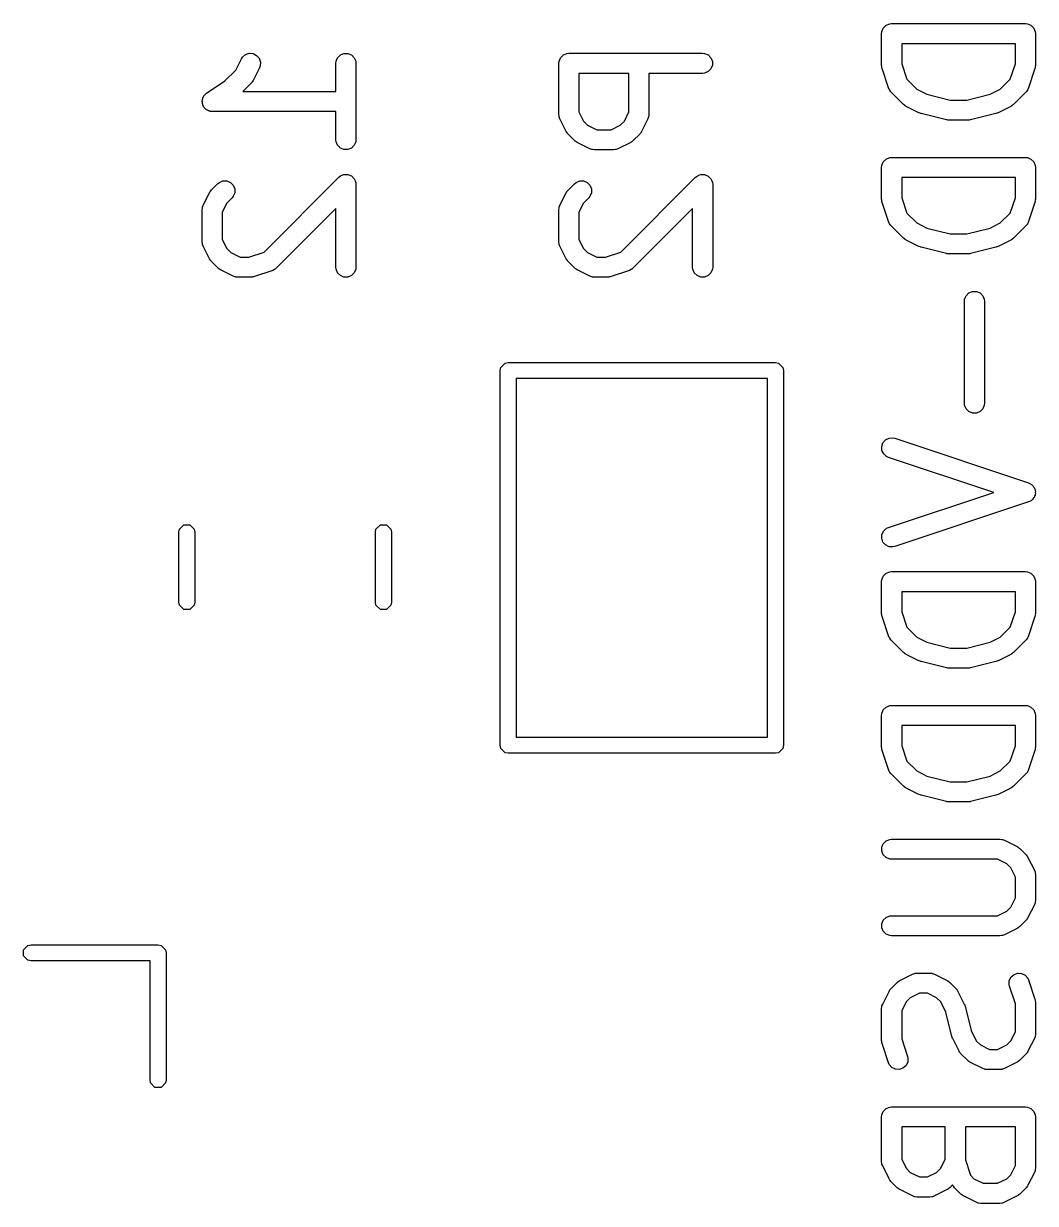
# Model space of a CAD drawing. Extents: x 0.03 to 1.98, y 0.07 to 3.6.
# Drawn here: x 1.198 to 1.4959, y 1.9286 to 2.2757 of the extents above; entities that cross this region are included whole.
import ezdxf

# ---------------------------------------------------------------- set-up
doc = ezdxf.new("R2010")
doc.units = 0
doc.header["$MEASUREMENT"] = 0
doc.layers.add('BLACK', color=7, linetype='CONTINUOUS')

msp = doc.modelspace()

# ---------------------------------------------------------------- linework, layer by layer
at = {"layer": 'BLACK', "linetype": 'CONTINUOUS'}
for p, q in [((1.45064, 2.27337), (1.45108, 2.27443)), ((1.45108, 2.27443), (1.4519, 2.27525)), ((1.4519, 2.27525), (1.45296, 2.27569)), ((1.45296, 2.27569), (1.45354, 2.27575)), ((1.45354, 2.27575), (1.49291, 2.27575)), ((1.49291, 2.27575), (1.49348, 2.27569)), ((1.49348, 2.27569), (1.49455, 2.27525)), ((1.49455, 2.27525), (1.49536, 2.27443)), ((1.49536, 2.27443), (1.4958, 2.27337)), ((1.45058, 2.27279), (1.45064, 2.27337)), ((1.45058, 2.26342), (1.45058, 2.27279)), ((1.4958, 2.27337), (1.49586, 2.27279)), ((1.49586, 2.27279), (1.49586, 2.26342)), ((1.26332, 2.26664), (1.26442, 2.267)), ((1.26442, 2.267), (1.26556, 2.26692)), ((1.26556, 2.26692), (1.2666, 2.2664)), ((1.29127, 2.26653), (1.29233, 2.26697)), ((1.29233, 2.26697), (1.29348, 2.26697)), ((1.29348, 2.26697), (1.29455, 2.26653)), ((1.3569, 2.26652), (1.35796, 2.26696)), ((1.35796, 2.26696), (1.35854, 2.26701)), ((1.35854, 2.26701), (1.39791, 2.26701)), ((1.39791, 2.26701), (1.39848, 2.26696)), ((1.39848, 2.26696), (1.39955, 2.26652)), ((1.48995, 2.26984), (1.45649, 2.26984)), ((1.45649, 2.26984), (1.45649, 2.2639)), ((1.48995, 2.2639), (1.48995, 2.26984)), ((1.26048, 2.26207), (1.26214, 2.26539)), ((1.26214, 2.26539), (1.26245, 2.26588)), ((1.26245, 2.26588), (1.26332, 2.26664)), ((1.2666, 2.2664), (1.26735, 2.26553)), ((1.26735, 2.26553), (1.26771, 2.26444)), ((1.26763, 2.26329), (1.26743, 2.26275)), ((1.26771, 2.26444), (1.26763, 2.26329)), ((1.28995, 2.26407), (1.29001, 2.26465)), ((1.28995, 2.25578), (1.28995, 2.26407)), ((1.29001, 2.26465), (1.29045, 2.26571)), ((1.29045, 2.26571), (1.29127, 2.26653)), ((1.29455, 2.26653), (1.29536, 2.26571)), ((1.29536, 2.26571), (1.2958, 2.26465)), ((1.2958, 2.26465), (1.29586, 2.26407)), ((1.29586, 2.26407), (1.29586, 2.24157)), ((1.35558, 2.26406), (1.35564, 2.26464)), ((1.35558, 2.24906), (1.35558, 2.26406)), ((1.35564, 2.26464), (1.35608, 2.2657)), ((1.35608, 2.2657), (1.3569, 2.26652)), ((1.39955, 2.26652), (1.40036, 2.2657)), ((1.40036, 2.2657), (1.4008, 2.26464)), ((1.4008, 2.26348), (1.40036, 2.26242)), ((1.4008, 2.26464), (1.4008, 2.26348)), ((1.45061, 2.26313), (1.45058, 2.26342)), ((1.45649, 2.2639), (1.45799, 2.25939)), ((1.48845, 2.25939), (1.48995, 2.2639)), ((1.49586, 2.26342), (1.49583, 2.26313)), ((1.25728, 2.25887), (1.26048, 2.26207)), ((1.26743, 2.26275), (1.26555, 2.259)), ((1.37621, 2.26111), (1.36149, 2.26111)), ((1.36149, 2.26111), (1.36149, 2.24976)), ((1.37621, 2.24976), (1.37621, 2.26111)), ((1.39791, 2.26111), (1.38211, 2.26111)), ((1.38211, 2.26111), (1.38211, 2.24906)), ((1.39848, 2.26116), (1.39791, 2.26111)), ((1.39955, 2.26161), (1.39848, 2.26116)), ((1.40036, 2.26242), (1.39955, 2.26161)), ((1.45061, 2.26305), (1.45061, 2.26313)), ((1.45063, 2.26295), (1.45061, 2.26305)), ((1.45064, 2.26284), (1.45063, 2.26295)), ((1.45067, 2.26277), (1.45064, 2.26284)), ((1.45073, 2.26249), (1.45067, 2.26277)), ((1.45261, 2.25686), (1.45073, 2.26249)), ((1.49571, 2.26249), (1.49383, 2.25686)), ((1.49577, 2.26277), (1.49571, 2.26249)), ((1.4958, 2.26284), (1.49577, 2.26277)), ((1.49581, 2.26295), (1.4958, 2.26284)), ((1.49584, 2.26305), (1.49581, 2.26295)), ((1.49583, 2.26313), (1.49584, 2.26305)), ((1.2519, 2.25528), (1.25728, 2.25887)), ((1.265, 2.25823), (1.26254, 2.25578)), ((1.26518, 2.25846), (1.265, 2.25823)), ((1.26524, 2.25851), (1.26518, 2.25846)), ((1.2653, 2.2586), (1.26524, 2.25851)), ((1.26537, 2.25868), (1.2653, 2.2586)), ((1.2654, 2.25875), (1.26537, 2.25868)), ((1.26555, 2.259), (1.2654, 2.25875)), ((1.45285, 2.25633), (1.45261, 2.25686)), ((1.45292, 2.25625), (1.45285, 2.25633)), ((1.45296, 2.25615), (1.45292, 2.25625)), ((1.45799, 2.25939), (1.46091, 2.25647)), ((1.46091, 2.25647), (1.46394, 2.25496)), ((1.4825, 2.25496), (1.48553, 2.25647)), ((1.48553, 2.25647), (1.48845, 2.25939)), ((1.49353, 2.25625), (1.49349, 2.25615)), ((1.4936, 2.25633), (1.49353, 2.25625)), ((1.49383, 2.25686), (1.4936, 2.25633)), ((1.25058, 2.25283), (1.25064, 2.25311)), ((1.25064, 2.25254), (1.25058, 2.25283)), ((1.25064, 2.2534), (1.25075, 2.25367)), ((1.25064, 2.25311), (1.25064, 2.2534)), ((1.25075, 2.25367), (1.25081, 2.25396)), ((1.25081, 2.25396), (1.25097, 2.2542)), ((1.25097, 2.2542), (1.25108, 2.25446)), ((1.25108, 2.25446), (1.25129, 2.25467)), ((1.25129, 2.25467), (1.25145, 2.25491)), ((1.25145, 2.25491), (1.25189, 2.25528)), ((1.25189, 2.25528), (1.2519, 2.25528)), ((1.2519, 2.25528), (1.2519, 2.25528)), ((1.2519, 2.25528), (1.2519, 2.25528)), ((1.26254, 2.25578), (1.28995, 2.25578)), ((1.45332, 2.25571), (1.45296, 2.25615)), ((1.45707, 2.25196), (1.45332, 2.25571)), ((1.46394, 2.25496), (1.47077, 2.25325)), ((1.47077, 2.25325), (1.47567, 2.25325)), ((1.47567, 2.25325), (1.4825, 2.25496)), ((1.49312, 2.25571), (1.48937, 2.25196)), ((1.49349, 2.25615), (1.49312, 2.25571)), ((1.25064, 2.25225), (1.25064, 2.25254)), ((1.25075, 2.25198), (1.25064, 2.25225)), ((1.25081, 2.2517), (1.25075, 2.25198)), ((1.25097, 2.25145), (1.25081, 2.2517)), ((1.25108, 2.25118), (1.25097, 2.25145)), ((1.25129, 2.25098), (1.25108, 2.25118)), ((1.25145, 2.25074), (1.25129, 2.25098)), ((1.25169, 2.25057), (1.25145, 2.25074)), ((1.2519, 2.25037), (1.25169, 2.25057)), ((1.25216, 2.25026), (1.2519, 2.25037)), ((1.2524, 2.2501), (1.25216, 2.25026)), ((1.25269, 2.25004), (1.2524, 2.2501)), ((1.25296, 2.24993), (1.25269, 2.25004)), ((1.25353, 2.24987), (1.25296, 2.24993)), ((1.25354, 2.24987), (1.25353, 2.24987)), ((1.25353, 2.24987), (1.25353, 2.24987)), ((1.25353, 2.24987), (1.25353, 2.24987)), ((1.28995, 2.24987), (1.25354, 2.24987)), ((1.28995, 2.24157), (1.28995, 2.24987)), ((1.36149, 2.24976), (1.36284, 2.24706)), ((1.37486, 2.24706), (1.37621, 2.24976)), ((1.4573, 2.25177), (1.45707, 2.25196)), ((1.45735, 2.25171), (1.4573, 2.25177)), ((1.45744, 2.25166), (1.45735, 2.25171)), ((1.45752, 2.25159), (1.45744, 2.25166)), ((1.45759, 2.25156), (1.45752, 2.25159)), ((1.45784, 2.2514), (1.45759, 2.25156)), ((1.46159, 2.24953), (1.45784, 2.2514)), ((1.46163, 2.24951), (1.46159, 2.24953)), ((1.46165, 2.2495), (1.46163, 2.24951)), ((1.46189, 2.24941), (1.46165, 2.2495)), ((1.46213, 2.24932), (1.46189, 2.24941)), ((1.46215, 2.24932), (1.46213, 2.24932)), ((1.46219, 2.24931), (1.46215, 2.24932)), ((1.46969, 2.24743), (1.46219, 2.24931)), ((1.48425, 2.24931), (1.47675, 2.24743)), ((1.48429, 2.24932), (1.48425, 2.24931)), ((1.48431, 2.24932), (1.48429, 2.24932)), ((1.48455, 2.24941), (1.48431, 2.24932)), ((1.48479, 2.2495), (1.48455, 2.24941)), ((1.48481, 2.24951), (1.48479, 2.2495)), ((1.48485, 2.24953), (1.48481, 2.24951)), ((1.4886, 2.2514), (1.48485, 2.24953)), ((1.48885, 2.25156), (1.4886, 2.2514)), ((1.48892, 2.25159), (1.48885, 2.25156)), ((1.489, 2.25166), (1.48892, 2.25159)), ((1.48909, 2.25171), (1.489, 2.25166)), ((1.48914, 2.25177), (1.48909, 2.25171)), ((1.48937, 2.25196), (1.48914, 2.25177)), ((1.35564, 2.24849), (1.35558, 2.24906)), ((1.35568, 2.24839), (1.35564, 2.24849)), ((1.35569, 2.24828), (1.35568, 2.24839)), ((1.3559, 2.24774), (1.35569, 2.24828)), ((1.35777, 2.24399), (1.3559, 2.24774)), ((1.36284, 2.24706), (1.36403, 2.24587)), ((1.36403, 2.24587), (1.36673, 2.24452)), ((1.37096, 2.24452), (1.37366, 2.24587)), ((1.37366, 2.24587), (1.37486, 2.24706)), ((1.3818, 2.24774), (1.37992, 2.24399)), ((1.38201, 2.24828), (1.3818, 2.24774)), ((1.38205, 2.24849), (1.38201, 2.24839)), ((1.38201, 2.24839), (1.38201, 2.24828)), ((1.38211, 2.24906), (1.38205, 2.24849)), ((1.46979, 2.24742), (1.46969, 2.24743)), ((1.46983, 2.2474), (1.46979, 2.24742)), ((1.47005, 2.24738), (1.46983, 2.2474)), ((1.47027, 2.24735), (1.47005, 2.24738)), ((1.47031, 2.24735), (1.47027, 2.24735)), ((1.47041, 2.24734), (1.47031, 2.24735)), ((1.47603, 2.24734), (1.47041, 2.24734)), ((1.47613, 2.24735), (1.47603, 2.24734)), ((1.47618, 2.24735), (1.47613, 2.24735)), ((1.47639, 2.24738), (1.47618, 2.24735)), ((1.47661, 2.2474), (1.47639, 2.24738)), ((1.47665, 2.24742), (1.47661, 2.2474)), ((1.47675, 2.24743), (1.47665, 2.24742)), ((1.35793, 2.24374), (1.35777, 2.24399)), ((1.35796, 2.24367), (1.35793, 2.24374)), ((1.35802, 2.24359), (1.35796, 2.24367)), ((1.35808, 2.2435), (1.35802, 2.24359)), ((1.35814, 2.24345), (1.35808, 2.2435)), ((1.35832, 2.24323), (1.35814, 2.24345)), ((1.3602, 2.24135), (1.35832, 2.24323)), ((1.36673, 2.24452), (1.37096, 2.24452)), ((1.37937, 2.24323), (1.3775, 2.24135)), ((1.37956, 2.24345), (1.37937, 2.24323)), ((1.37962, 2.2435), (1.37956, 2.24345)), ((1.37967, 2.24359), (1.37962, 2.2435)), ((1.37974, 2.24367), (1.37967, 2.24359)), ((1.37977, 2.24374), (1.37974, 2.24367)), ((1.37992, 2.24399), (1.37977, 2.24374)), ((1.29001, 2.241), (1.28995, 2.24157)), ((1.29045, 2.23993), (1.29001, 2.241)), ((1.29127, 2.23912), (1.29045, 2.23993)), ((1.29233, 2.23868), (1.29127, 2.23912)), ((1.29455, 2.23912), (1.29348, 2.23868)), ((1.29536, 2.23993), (1.29455, 2.23912)), ((1.2958, 2.241), (1.29536, 2.23993)), ((1.29586, 2.24157), (1.2958, 2.241)), ((1.36042, 2.24116), (1.3602, 2.24135)), ((1.36048, 2.24111), (1.36042, 2.24116)), ((1.36056, 2.24105), (1.36048, 2.24111)), ((1.36065, 2.24098), (1.36056, 2.24105)), ((1.36072, 2.24095), (1.36065, 2.24098)), ((1.36097, 2.2408), (1.36072, 2.24095)), ((1.36471, 2.23892), (1.36097, 2.2408)), ((1.36526, 2.23872), (1.36471, 2.23892)), ((1.37298, 2.23892), (1.37244, 2.23872)), ((1.37673, 2.2408), (1.37298, 2.23892)), ((1.37698, 2.24095), (1.37673, 2.2408)), ((1.37705, 2.24098), (1.37698, 2.24095)), ((1.37713, 2.24105), (1.37705, 2.24098)), ((1.37722, 2.24111), (1.37713, 2.24105)), ((1.37727, 2.24116), (1.37722, 2.24111)), ((1.3775, 2.24135), (1.37727, 2.24116)), ((1.29348, 2.23868), (1.29233, 2.23868)), ((1.36536, 2.23871), (1.36526, 2.23872)), ((1.36546, 2.23867), (1.36536, 2.23871)), ((1.36604, 2.23861), (1.36546, 2.23867)), ((1.37166, 2.23861), (1.36604, 2.23861)), ((1.37224, 2.23867), (1.37166, 2.23861)), ((1.37233, 2.23871), (1.37224, 2.23867)), ((1.37244, 2.23872), (1.37233, 2.23871)), ((1.45108, 2.23506), (1.4519, 2.23588)), ((1.4519, 2.23588), (1.45296, 2.23632)), ((1.45296, 2.23632), (1.45354, 2.23638)), ((1.45354, 2.23638), (1.49291, 2.23638)), ((1.49291, 2.23638), (1.49348, 2.23632)), ((1.49348, 2.23632), (1.49455, 2.23588)), ((1.49455, 2.23588), (1.49536, 2.23506)), ((1.45058, 2.23342), (1.45064, 2.234)), ((1.45058, 2.22405), (1.45058, 2.23342)), ((1.45064, 2.234), (1.45108, 2.23506)), ((1.49536, 2.23506), (1.4958, 2.234)), ((1.4958, 2.234), (1.49586, 2.23342)), ((1.49586, 2.23342), (1.49586, 2.22405)), ((1.25332, 2.22679), (1.2552, 2.22866)), ((1.2552, 2.22866), (1.25565, 2.22903)), ((1.25565, 2.22903), (1.25671, 2.22947)), ((1.25671, 2.22947), (1.25786, 2.22947)), ((1.25786, 2.22947), (1.25893, 2.22903)), ((1.25893, 2.22903), (1.25974, 2.22822)), ((1.26881, 2.20853), (1.29082, 2.23054)), ((1.29082, 2.23054), (1.29127, 2.23091)), ((1.29127, 2.23091), (1.29202, 2.23122)), ((1.29202, 2.23122), (1.29233, 2.23135)), ((1.29233, 2.23135), (1.29348, 2.23135)), ((1.29348, 2.23135), (1.29455, 2.23091)), ((1.29455, 2.23091), (1.29536, 2.23009)), ((1.29536, 2.23009), (1.29562, 2.22947)), ((1.29562, 2.22947), (1.2958, 2.22903)), ((1.2958, 2.22903), (1.29586, 2.22845)), ((1.35832, 2.22678), (1.3602, 2.22865)), ((1.3602, 2.22865), (1.36065, 2.22902)), ((1.36065, 2.22902), (1.36171, 2.22946)), ((1.36171, 2.22946), (1.36286, 2.22946)), ((1.36286, 2.22946), (1.36393, 2.22902)), ((1.36393, 2.22902), (1.36474, 2.22821)), ((1.37381, 2.20852), (1.39582, 2.23053)), ((1.39582, 2.23053), (1.39627, 2.2309)), ((1.39627, 2.2309), (1.39702, 2.23121)), ((1.39702, 2.23121), (1.39733, 2.23134)), ((1.39733, 2.23134), (1.39848, 2.23134)), ((1.39848, 2.23134), (1.39955, 2.2309)), ((1.39955, 2.2309), (1.40036, 2.23008)), ((1.40036, 2.23008), (1.40062, 2.22946)), ((1.40062, 2.22946), (1.4008, 2.22902)), ((1.4008, 2.22902), (1.40086, 2.22844)), ((1.48995, 2.23047), (1.45649, 2.23047)), ((1.45649, 2.23047), (1.45649, 2.22453)), ((1.48995, 2.22453), (1.48995, 2.23047)), ((1.2509, 2.22227), (1.25277, 2.22602)), ((1.25277, 2.22602), (1.25293, 2.22627)), ((1.25293, 2.22627), (1.25296, 2.22634)), ((1.25296, 2.22634), (1.25302, 2.22642)), ((1.25302, 2.22642), (1.25308, 2.22651)), ((1.25308, 2.22651), (1.25314, 2.22656)), ((1.25314, 2.22656), (1.25332, 2.22679)), ((1.25974, 2.22822), (1.26018, 2.22715)), ((1.26018, 2.226), (1.25974, 2.22494)), ((1.26018, 2.22715), (1.26018, 2.226)), ((1.29586, 2.22845), (1.29586, 2.20408)), ((1.3559, 2.22226), (1.35777, 2.22601)), ((1.35777, 2.22601), (1.35793, 2.22626)), ((1.35793, 2.22626), (1.35796, 2.22633)), ((1.35796, 2.22633), (1.35802, 2.22641)), ((1.35802, 2.22641), (1.35808, 2.2265)), ((1.35808, 2.2265), (1.35814, 2.22655)), ((1.35814, 2.22655), (1.35832, 2.22678)), ((1.36474, 2.22821), (1.36518, 2.22714)), ((1.36518, 2.22599), (1.36474, 2.22492)), ((1.36518, 2.22714), (1.36518, 2.22599)), ((1.40086, 2.22844), (1.40086, 2.20407)), ((1.25058, 2.22095), (1.25064, 2.22153)), ((1.25064, 2.22153), (1.25068, 2.22163)), ((1.25068, 2.22163), (1.25069, 2.22173)), ((1.25069, 2.22173), (1.2509, 2.22227)), ((1.25784, 2.22295), (1.25649, 2.22025)), ((1.25937, 2.22449), (1.25784, 2.22295)), ((1.25974, 2.22494), (1.25937, 2.22449)), ((1.35564, 2.22152), (1.35568, 2.22162)), ((1.35568, 2.22162), (1.35569, 2.22172)), ((1.35569, 2.22172), (1.3559, 2.22226)), ((1.36284, 2.22294), (1.36149, 2.22024)), ((1.36437, 2.22448), (1.36284, 2.22294)), ((1.36474, 2.22492), (1.36437, 2.22448)), ((1.45061, 2.22376), (1.45058, 2.22405)), ((1.45061, 2.22368), (1.45061, 2.22376)), ((1.45063, 2.22358), (1.45061, 2.22368)), ((1.45064, 2.22347), (1.45063, 2.22358)), ((1.45067, 2.2234), (1.45064, 2.22347)), ((1.45073, 2.22312), (1.45067, 2.2234)), ((1.45261, 2.21749), (1.45073, 2.22312)), ((1.45649, 2.22453), (1.45799, 2.22002)), ((1.48845, 2.22002), (1.48995, 2.22453)), ((1.49571, 2.22312), (1.49383, 2.21749)), ((1.49577, 2.2234), (1.49571, 2.22312)), ((1.4958, 2.22347), (1.49577, 2.2234)), ((1.49581, 2.22358), (1.4958, 2.22347)), ((1.49584, 2.22368), (1.49581, 2.22358)), ((1.49586, 2.22405), (1.49583, 2.22376)), ((1.49583, 2.22376), (1.49584, 2.22368)), ((1.25058, 2.21158), (1.25058, 2.22095)), ((1.25649, 2.22025), (1.25649, 2.21227)), ((1.28995, 2.22132), (1.2725, 2.20387)), ((1.28995, 2.20408), (1.28995, 2.22132)), ((1.35558, 2.22094), (1.35564, 2.22152)), ((1.35558, 2.21157), (1.35558, 2.22094)), ((1.36149, 2.22024), (1.36149, 2.21226)), ((1.39495, 2.22131), (1.3775, 2.20386)), ((1.39495, 2.20407), (1.39495, 2.22131)), ((1.45799, 2.22002), (1.46091, 2.2171)), ((1.48553, 2.2171), (1.48845, 2.22002)), ((1.45285, 2.21696), (1.45261, 2.21749)), ((1.45292, 2.21688), (1.45285, 2.21696)), ((1.45296, 2.21678), (1.45292, 2.21688)), ((1.45332, 2.21634), (1.45296, 2.21678)), ((1.45707, 2.21259), (1.45332, 2.21634)), ((1.46091, 2.2171), (1.46394, 2.21559)), ((1.46394, 2.21559), (1.47077, 2.21388)), ((1.47567, 2.21388), (1.4825, 2.21559)), ((1.4825, 2.21559), (1.48553, 2.2171)), ((1.49312, 2.21634), (1.48937, 2.21259)), ((1.49349, 2.21678), (1.49312, 2.21634)), ((1.49353, 2.21688), (1.49349, 2.21678)), ((1.4936, 2.21696), (1.49353, 2.21688)), ((1.49383, 2.21749), (1.4936, 2.21696)), ((1.25064, 2.211), (1.25058, 2.21158)), ((1.25649, 2.21227), (1.25784, 2.20958)), ((1.35564, 2.21099), (1.35558, 2.21157)), ((1.36149, 2.21226), (1.36284, 2.20957)), ((1.4573, 2.2124), (1.45707, 2.21259)), ((1.45735, 2.21234), (1.4573, 2.2124)), ((1.45744, 2.21229), (1.45735, 2.21234)), ((1.45752, 2.21222), (1.45744, 2.21229)), ((1.45759, 2.21219), (1.45752, 2.21222)), ((1.45784, 2.21203), (1.45759, 2.21219)), ((1.46159, 2.21016), (1.45784, 2.21203)), ((1.47077, 2.21388), (1.47567, 2.21388)), ((1.4886, 2.21203), (1.48485, 2.21016)), ((1.48885, 2.21219), (1.4886, 2.21203)), ((1.48892, 2.21222), (1.48885, 2.21219)), ((1.489, 2.21229), (1.48892, 2.21222)), ((1.48909, 2.21234), (1.489, 2.21229)), ((1.48914, 2.2124), (1.48909, 2.21234)), ((1.48937, 2.21259), (1.48914, 2.2124)), ((1.25068, 2.2109), (1.25064, 2.211)), ((1.25069, 2.2108), (1.25068, 2.2109)), ((1.2509, 2.21026), (1.25069, 2.2108)), ((1.25277, 2.20651), (1.2509, 2.21026)), ((1.25784, 2.20958), (1.25903, 2.20838)), ((1.25903, 2.20838), (1.26173, 2.20703)), ((1.26431, 2.20703), (1.26881, 2.20853)), ((1.35568, 2.21089), (1.35564, 2.21099)), ((1.35569, 2.21079), (1.35568, 2.21089)), ((1.3559, 2.21025), (1.35569, 2.21079)), ((1.35777, 2.2065), (1.3559, 2.21025)), ((1.36284, 2.20957), (1.36403, 2.20837)), ((1.36403, 2.20837), (1.36673, 2.20702)), ((1.36931, 2.20702), (1.37381, 2.20852)), ((1.46163, 2.21014), (1.46159, 2.21016)), ((1.46165, 2.21013), (1.46163, 2.21014)), ((1.46189, 2.21004), (1.46165, 2.21013)), ((1.46213, 2.20995), (1.46189, 2.21004)), ((1.46215, 2.20995), (1.46213, 2.20995)), ((1.46219, 2.20994), (1.46215, 2.20995)), ((1.46969, 2.20806), (1.46219, 2.20994)), ((1.46979, 2.20805), (1.46969, 2.20806)), ((1.46983, 2.20803), (1.46979, 2.20805)), ((1.47005, 2.20801), (1.46983, 2.20803)), ((1.47027, 2.20798), (1.47005, 2.20801)), ((1.47031, 2.20798), (1.47027, 2.20798)), ((1.47041, 2.20797), (1.47031, 2.20798)), ((1.47603, 2.20797), (1.47041, 2.20797)), ((1.47613, 2.20798), (1.47603, 2.20797)), ((1.47618, 2.20798), (1.47613, 2.20798)), ((1.47639, 2.20801), (1.47618, 2.20798)), ((1.47661, 2.20803), (1.47639, 2.20801)), ((1.47665, 2.20805), (1.47661, 2.20803)), ((1.47675, 2.20806), (1.47665, 2.20805)), ((1.48425, 2.20994), (1.47675, 2.20806)), ((1.48429, 2.20995), (1.48425, 2.20994)), ((1.48431, 2.20995), (1.48429, 2.20995)), ((1.48455, 2.21004), (1.48431, 2.20995)), ((1.48479, 2.21013), (1.48455, 2.21004)), ((1.48481, 2.21014), (1.48479, 2.21013)), ((1.48485, 2.21016), (1.48481, 2.21014)), ((1.25293, 2.20626), (1.25277, 2.20651)), ((1.25296, 2.20619), (1.25293, 2.20626)), ((1.25302, 2.20611), (1.25296, 2.20619)), ((1.25308, 2.20602), (1.25302, 2.20611)), ((1.25314, 2.20597), (1.25308, 2.20602)), ((1.25332, 2.20574), (1.25314, 2.20597)), ((1.2552, 2.20387), (1.25332, 2.20574)), ((1.26173, 2.20703), (1.26431, 2.20703)), ((1.35793, 2.20625), (1.35777, 2.2065)), ((1.35796, 2.20618), (1.35793, 2.20625)), ((1.35802, 2.2061), (1.35796, 2.20618)), ((1.35808, 2.20601), (1.35802, 2.2061)), ((1.35814, 2.20596), (1.35808, 2.20601)), ((1.35832, 2.20573), (1.35814, 2.20596)), ((1.3602, 2.20386), (1.35832, 2.20573)), ((1.36673, 2.20702), (1.36931, 2.20702)), ((1.25542, 2.20368), (1.2552, 2.20387)), ((1.25548, 2.20362), (1.25542, 2.20368)), ((1.25556, 2.20356), (1.25548, 2.20362)), ((1.25565, 2.2035), (1.25556, 2.20356)), ((1.25572, 2.20347), (1.25565, 2.2035)), ((1.25597, 2.20331), (1.25572, 2.20347)), ((1.25971, 2.20144), (1.25597, 2.20331)), ((1.26026, 2.20123), (1.25971, 2.20144)), ((1.26036, 2.20122), (1.26026, 2.20123)), ((1.26046, 2.20118), (1.26036, 2.20122)), ((1.26104, 2.20113), (1.26046, 2.20118)), ((1.26478, 2.20113), (1.26104, 2.20113)), ((1.26508, 2.20115), (1.26478, 2.20113)), ((1.26515, 2.20115), (1.26508, 2.20115)), ((1.26526, 2.20117), (1.26515, 2.20115)), ((1.26536, 2.20118), (1.26526, 2.20117)), ((1.26543, 2.20121), (1.26536, 2.20118)), ((1.26572, 2.20128), (1.26543, 2.20121)), ((1.27134, 2.20315), (1.26572, 2.20128)), ((1.27187, 2.20339), (1.27134, 2.20315)), ((1.27195, 2.20346), (1.27187, 2.20339)), ((1.27205, 2.2035), (1.27195, 2.20346)), ((1.2725, 2.20387), (1.27205, 2.2035)), ((1.29001, 2.2035), (1.28995, 2.20408)), ((1.29045, 2.20244), (1.29001, 2.2035)), ((1.29127, 2.20162), (1.29045, 2.20244)), ((1.29233, 2.20118), (1.29127, 2.20162)), ((1.29348, 2.20118), (1.29233, 2.20118)), ((1.29455, 2.20162), (1.29348, 2.20118)), ((1.29536, 2.20244), (1.29455, 2.20162)), ((1.2958, 2.2035), (1.29536, 2.20244)), ((1.29586, 2.20408), (1.2958, 2.2035)), ((1.36042, 2.20367), (1.3602, 2.20386)), ((1.36048, 2.20361), (1.36042, 2.20367)), ((1.36056, 2.20355), (1.36048, 2.20361)), ((1.36065, 2.20349), (1.36056, 2.20355)), ((1.36072, 2.20346), (1.36065, 2.20349)), ((1.36097, 2.2033), (1.36072, 2.20346)), ((1.36471, 2.20143), (1.36097, 2.2033)), ((1.36526, 2.20122), (1.36471, 2.20143)), ((1.36536, 2.20121), (1.36526, 2.20122)), ((1.36546, 2.20117), (1.36536, 2.20121)), ((1.36604, 2.20112), (1.36546, 2.20117)), ((1.36978, 2.20112), (1.36604, 2.20112)), ((1.37008, 2.20114), (1.36978, 2.20112)), ((1.37015, 2.20114), (1.37008, 2.20114)), ((1.37026, 2.20116), (1.37015, 2.20114)), ((1.37036, 2.20117), (1.37026, 2.20116)), ((1.37043, 2.2012), (1.37036, 2.20117)), ((1.37072, 2.20127), (1.37043, 2.2012)), ((1.37634, 2.20314), (1.37072, 2.20127)), ((1.37687, 2.20338), (1.37634, 2.20314)), ((1.37695, 2.20345), (1.37687, 2.20338)), ((1.37705, 2.20349), (1.37695, 2.20345)), ((1.3775, 2.20386), (1.37705, 2.20349)), ((1.39501, 2.20349), (1.39495, 2.20407)), ((1.39545, 2.20243), (1.39501, 2.20349)), ((1.39627, 2.20161), (1.39545, 2.20243)), ((1.39733, 2.20117), (1.39627, 2.20161)), ((1.39848, 2.20117), (1.39733, 2.20117)), ((1.39955, 2.20161), (1.39848, 2.20117)), ((1.40036, 2.20243), (1.39955, 2.20161)), ((1.4008, 2.20349), (1.40036, 2.20243)), ((1.40086, 2.20407), (1.4008, 2.20349)), ((1.47496, 2.19405), (1.47501, 2.19463)), ((1.47496, 2.16406), (1.47496, 2.19405)), ((1.47501, 2.19463), (1.47545, 2.19569)), ((1.47545, 2.19569), (1.47627, 2.19651)), ((1.47627, 2.19651), (1.47733, 2.19695)), ((1.47733, 2.19695), (1.47848, 2.19695)), ((1.47848, 2.19695), (1.47955, 2.19651)), ((1.47955, 2.19651), (1.48036, 2.19569)), ((1.48036, 2.19569), (1.4808, 2.19463)), ((1.4808, 2.19463), (1.48086, 2.19405)), ((1.48086, 2.19405), (1.48086, 2.16406)), ((1.33827, 2.17366), (1.33845, 2.17457)), ((1.33827, 2.06343), (1.33827, 2.17366)), ((1.33845, 2.17457), (1.33973, 2.17584)), ((1.33973, 2.17584), (1.34063, 2.17602)), ((1.34063, 2.17602), (1.41937, 2.17602)), ((1.41937, 2.17602), (1.42027, 2.17584)), ((1.42027, 2.17584), (1.42155, 2.17457)), ((1.42155, 2.17457), (1.42173, 2.17366)), ((1.42173, 2.17366), (1.42173, 2.06343)), ((1.34299, 2.1713), (1.34299, 2.06579)), ((1.41701, 2.1713), (1.34299, 2.1713)), ((1.41701, 2.06579), (1.41701, 2.1713)), ((1.47501, 2.16348), (1.47496, 2.16406)), ((1.47545, 2.16242), (1.47501, 2.16348)), ((1.4808, 2.16348), (1.48036, 2.16242)), ((1.48086, 2.16406), (1.4808, 2.16348)), ((1.47627, 2.1616), (1.47545, 2.16242)), ((1.47733, 2.16116), (1.47627, 2.1616)), ((1.47848, 2.16116), (1.47733, 2.16116)), ((1.47955, 2.1616), (1.47848, 2.16116)), ((1.48036, 2.16242), (1.47955, 2.1616)), ((1.45061, 2.1513), (1.45097, 2.1524)), ((1.45097, 2.1524), (1.45173, 2.15327)), ((1.45173, 2.15327), (1.45276, 2.15378)), ((1.45276, 2.15378), (1.45391, 2.15386)), ((1.45391, 2.15386), (1.45447, 2.15373)), ((1.45447, 2.15373), (1.49384, 2.14061)), ((1.45069, 2.15015), (1.45061, 2.1513)), ((1.4512, 2.14912), (1.45069, 2.15015)), ((1.45207, 2.14837), (1.4512, 2.14912)), ((1.4526, 2.14813), (1.45207, 2.14837)), ((1.48357, 2.13781), (1.4526, 2.14813)), ((1.49384, 2.14061), (1.49437, 2.14038)), ((1.49437, 2.14038), (1.49453, 2.14024)), ((1.49453, 2.14024), (1.49472, 2.14014)), ((1.49472, 2.14014), (1.49496, 2.13986)), ((1.49496, 2.13986), (1.49524, 2.13962)), ((1.49524, 2.13962), (1.49533, 2.13943)), ((1.49533, 2.13943), (1.49547, 2.13927)), ((1.49547, 2.13927), (1.49559, 2.13892)), ((1.49559, 2.13892), (1.49575, 2.13859)), ((1.49575, 2.13859), (1.49577, 2.13838)), ((1.49577, 2.13838), (1.49584, 2.13818)), ((1.4526, 2.12749), (1.48357, 2.13781)), ((1.49384, 2.13501), (1.45447, 2.12189)), ((1.49437, 2.13525), (1.49384, 2.13501)), ((1.49453, 2.13538), (1.49437, 2.13525)), ((1.49472, 2.13548), (1.49453, 2.13538)), ((1.49496, 2.13576), (1.49472, 2.13548)), ((1.49524, 2.136), (1.49496, 2.13576)), ((1.49533, 2.13619), (1.49524, 2.136)), ((1.49547, 2.13635), (1.49533, 2.13619)), ((1.49559, 2.1367), (1.49547, 2.13635)), ((1.49575, 2.13703), (1.49559, 2.1367)), ((1.49577, 2.13724), (1.49575, 2.13703)), ((1.49584, 2.13744), (1.49577, 2.13724)), ((1.49584, 2.13818), (1.49581, 2.13781)), ((1.49581, 2.13781), (1.49584, 2.13744)), ((1.24388, 2.12704), (1.24516, 2.12831)), ((1.24516, 2.12831), (1.24697, 2.12831)), ((1.24697, 2.12831), (1.24825, 2.12704)), ((1.30175, 2.12704), (1.30303, 2.12831)), ((1.30303, 2.12831), (1.30484, 2.12831)), ((1.30484, 2.12831), (1.30612, 2.12704)), ((1.2437, 2.12613), (1.24388, 2.12704)), ((1.2437, 2.10556), (1.2437, 2.12613)), ((1.24825, 2.12704), (1.24843, 2.12613)), ((1.24843, 2.12613), (1.24843, 2.10556)), ((1.30157, 2.12613), (1.30175, 2.12704)), ((1.30157, 2.10556), (1.30157, 2.12613)), ((1.30612, 2.12704), (1.3063, 2.12613)), ((1.3063, 2.12613), (1.3063, 2.10556)), ((1.45061, 2.12432), (1.45069, 2.12547)), ((1.45069, 2.12547), (1.4512, 2.1265)), ((1.4512, 2.1265), (1.45207, 2.12725)), ((1.45207, 2.12725), (1.4526, 2.12749)), ((1.45097, 2.12322), (1.45061, 2.12432)), ((1.45173, 2.12235), (1.45097, 2.12322)), ((1.45276, 2.12184), (1.45173, 2.12235)), ((1.45391, 2.12176), (1.45276, 2.12184)), ((1.45447, 2.12189), (1.45391, 2.12176)), ((1.45108, 2.1132), (1.4519, 2.11402)), ((1.4519, 2.11402), (1.45296, 2.11446)), ((1.45296, 2.11446), (1.45354, 2.11452)), ((1.45354, 2.11452), (1.49291, 2.11452)), ((1.49291, 2.11452), (1.49348, 2.11446)), ((1.49348, 2.11446), (1.49455, 2.11402)), ((1.49455, 2.11402), (1.49536, 2.1132)), ((1.45058, 2.11156), (1.45064, 2.11214)), ((1.45058, 2.10219), (1.45058, 2.11156)), ((1.45064, 2.11214), (1.45108, 2.1132)), ((1.49536, 2.1132), (1.4958, 2.11214)), ((1.4958, 2.11214), (1.49586, 2.11156)), ((1.49586, 2.11156), (1.49586, 2.10219)), ((1.48995, 2.10861), (1.45649, 2.10861)), ((1.45649, 2.10861), (1.45649, 2.10267)), ((1.48995, 2.10267), (1.48995, 2.10861)), ((1.24388, 2.10466), (1.2437, 2.10556)), ((1.24516, 2.10338), (1.24388, 2.10466)), ((1.24825, 2.10466), (1.24697, 2.10338)), ((1.24843, 2.10556), (1.24825, 2.10466)), ((1.30175, 2.10466), (1.30157, 2.10556)), ((1.30303, 2.10338), (1.30175, 2.10466)), ((1.30612, 2.10466), (1.30484, 2.10338)), ((1.3063, 2.10556), (1.30612, 2.10466)), ((1.24697, 2.10338), (1.24516, 2.10338)), ((1.30484, 2.10338), (1.30303, 2.10338)), ((1.45061, 2.1019), (1.45058, 2.10219)), ((1.45061, 2.10182), (1.45061, 2.1019)), ((1.45063, 2.10172), (1.45061, 2.10182)), ((1.45064, 2.10161), (1.45063, 2.10172)), ((1.45067, 2.10154), (1.45064, 2.10161)), ((1.45073, 2.10126), (1.45067, 2.10154)), ((1.45261, 2.09563), (1.45073, 2.10126)), ((1.45649, 2.10267), (1.45799, 2.09816)), ((1.48845, 2.09816), (1.48995, 2.10267)), ((1.49571, 2.10126), (1.49383, 2.09563)), ((1.49577, 2.10154), (1.49571, 2.10126)), ((1.4958, 2.10161), (1.49577, 2.10154)), ((1.49581, 2.10172), (1.4958, 2.10161)), ((1.49584, 2.10182), (1.49581, 2.10172)), ((1.49586, 2.10219), (1.49583, 2.1019)), ((1.49583, 2.1019), (1.49584, 2.10182)), ((1.45799, 2.09816), (1.46091, 2.09524)), ((1.48553, 2.09524), (1.48845, 2.09816)), ((1.45285, 2.0951), (1.45261, 2.09563)), ((1.45292, 2.09502), (1.45285, 2.0951)), ((1.45296, 2.09492), (1.45292, 2.09502)), ((1.45332, 2.09448), (1.45296, 2.09492)), ((1.45707, 2.09073), (1.45332, 2.09448)), ((1.46091, 2.09524), (1.46394, 2.09373)), ((1.46394, 2.09373), (1.47077, 2.09202)), ((1.47567, 2.09202), (1.4825, 2.09373)), ((1.4825, 2.09373), (1.48553, 2.09524)), ((1.49312, 2.09448), (1.48937, 2.09073)), ((1.49349, 2.09492), (1.49312, 2.09448)), ((1.49353, 2.09502), (1.49349, 2.09492)), ((1.4936, 2.0951), (1.49353, 2.09502)), ((1.49383, 2.09563), (1.4936, 2.0951)), ((1.4573, 2.09054), (1.45707, 2.09073)), ((1.45735, 2.09048), (1.4573, 2.09054)), ((1.45744, 2.09043), (1.45735, 2.09048)), ((1.45752, 2.09036), (1.45744, 2.09043)), ((1.45759, 2.09033), (1.45752, 2.09036)), ((1.45784, 2.09017), (1.45759, 2.09033)), ((1.46159, 2.0883), (1.45784, 2.09017)), ((1.47077, 2.09202), (1.47567, 2.09202)), ((1.4886, 2.09017), (1.48485, 2.0883)), ((1.48885, 2.09033), (1.4886, 2.09017)), ((1.48892, 2.09036), (1.48885, 2.09033)), ((1.489, 2.09043), (1.48892, 2.09036)), ((1.48909, 2.09048), (1.489, 2.09043)), ((1.48914, 2.09054), (1.48909, 2.09048)), ((1.48937, 2.09073), (1.48914, 2.09054)), ((1.46163, 2.08828), (1.46159, 2.0883)), ((1.46165, 2.08827), (1.46163, 2.08828)), ((1.46189, 2.08818), (1.46165, 2.08827)), ((1.46213, 2.08809), (1.46189, 2.08818)), ((1.46215, 2.08809), (1.46213, 2.08809)), ((1.46219, 2.08808), (1.46215, 2.08809)), ((1.46969, 2.0862), (1.46219, 2.08808)), ((1.46979, 2.08619), (1.46969, 2.0862)), ((1.46983, 2.08617), (1.46979, 2.08619)), ((1.47005, 2.08615), (1.46983, 2.08617)), ((1.47027, 2.08612), (1.47005, 2.08615)), ((1.47639, 2.08615), (1.47618, 2.08612)), ((1.47661, 2.08617), (1.47639, 2.08615)), ((1.47665, 2.08619), (1.47661, 2.08617)), ((1.47675, 2.0862), (1.47665, 2.08619)), ((1.48425, 2.08808), (1.47675, 2.0862)), ((1.48429, 2.08809), (1.48425, 2.08808)), ((1.48431, 2.08809), (1.48429, 2.08809)), ((1.48455, 2.08818), (1.48431, 2.08809)), ((1.48479, 2.08827), (1.48455, 2.08818)), ((1.48481, 2.08828), (1.48479, 2.08827)), ((1.48485, 2.0883), (1.48481, 2.08828)), ((1.47031, 2.08612), (1.47027, 2.08612)), ((1.47041, 2.08611), (1.47031, 2.08612)), ((1.47603, 2.08611), (1.47041, 2.08611)), ((1.47613, 2.08612), (1.47603, 2.08611)), ((1.47618, 2.08612), (1.47613, 2.08612)), ((1.45058, 2.07219), (1.45064, 2.07277)), ((1.45064, 2.07277), (1.45108, 2.07383)), ((1.45108, 2.07383), (1.4519, 2.07465)), ((1.4519, 2.07465), (1.45296, 2.07509)), ((1.45296, 2.07509), (1.45354, 2.07515)), ((1.45354, 2.07515), (1.49291, 2.07515)), ((1.49291, 2.07515), (1.49348, 2.07509)), ((1.49348, 2.07509), (1.49455, 2.07465)), ((1.49455, 2.07465), (1.49536, 2.07383)), ((1.49536, 2.07383), (1.4958, 2.07277)), ((1.4958, 2.07277), (1.49586, 2.07219)), ((1.45058, 2.06282), (1.45058, 2.07219)), ((1.48995, 2.06924), (1.45649, 2.06924)), ((1.45649, 2.06924), (1.45649, 2.0633)), ((1.48995, 2.0633), (1.48995, 2.06924)), ((1.49586, 2.07219), (1.49586, 2.06282)), ((1.34299, 2.06579), (1.41701, 2.06579)), ((1.33845, 2.06252), (1.33827, 2.06343)), ((1.33973, 2.06124), (1.33845, 2.06252)), ((1.42155, 2.06252), (1.42027, 2.06124)), ((1.42173, 2.06343), (1.42155, 2.06252)), ((1.45061, 2.06253), (1.45058, 2.06282)), ((1.45061, 2.06245), (1.45061, 2.06253)), ((1.45063, 2.06235), (1.45061, 2.06245)), ((1.45064, 2.06224), (1.45063, 2.06235)), ((1.45067, 2.06217), (1.45064, 2.06224)), ((1.45073, 2.06189), (1.45067, 2.06217)), ((1.45261, 2.05626), (1.45073, 2.06189)), ((1.45649, 2.0633), (1.45799, 2.05879)), ((1.48845, 2.05879), (1.48995, 2.0633)), ((1.49571, 2.06189), (1.49383, 2.05626)), ((1.49577, 2.06217), (1.49571, 2.06189)), ((1.4958, 2.06224), (1.49577, 2.06217)), ((1.49581, 2.06235), (1.4958, 2.06224)), ((1.49584, 2.06245), (1.49581, 2.06235)), ((1.49586, 2.06282), (1.49583, 2.06253)), ((1.49583, 2.06253), (1.49584, 2.06245)), ((1.34063, 2.06106), (1.33973, 2.06124)), ((1.41937, 2.06106), (1.34063, 2.06106)), ((1.42027, 2.06124), (1.41937, 2.06106)), ((1.45799, 2.05879), (1.46091, 2.05587)), ((1.48553, 2.05587), (1.48845, 2.05879)), ((1.45285, 2.05573), (1.45261, 2.05626)), ((1.45292, 2.05565), (1.45285, 2.05573)), ((1.45296, 2.05555), (1.45292, 2.05565)), ((1.45332, 2.05511), (1.45296, 2.05555)), ((1.45707, 2.05136), (1.45332, 2.05511)), ((1.46091, 2.05587), (1.46394, 2.05436)), ((1.4825, 2.05436), (1.48553, 2.05587)), ((1.49312, 2.05511), (1.48937, 2.05136)), ((1.49349, 2.05555), (1.49312, 2.05511)), ((1.49353, 2.05565), (1.49349, 2.05555)), ((1.4936, 2.05573), (1.49353, 2.05565)), ((1.49383, 2.05626), (1.4936, 2.05573)), ((1.46394, 2.05436), (1.47077, 2.05265)), ((1.47077, 2.05265), (1.47567, 2.05265)), ((1.47567, 2.05265), (1.4825, 2.05436)), ((1.4573, 2.05117), (1.45707, 2.05136)), ((1.45735, 2.05111), (1.4573, 2.05117)), ((1.45744, 2.05106), (1.45735, 2.05111)), ((1.45752, 2.05099), (1.45744, 2.05106)), ((1.45759, 2.05096), (1.45752, 2.05099)), ((1.45784, 2.0508), (1.45759, 2.05096)), ((1.46159, 2.04893), (1.45784, 2.0508)), ((1.46163, 2.04891), (1.46159, 2.04893)), ((1.46165, 2.0489), (1.46163, 2.04891)), ((1.46189, 2.04881), (1.46165, 2.0489)), ((1.46213, 2.04872), (1.46189, 2.04881)), ((1.46215, 2.04872), (1.46213, 2.04872)), ((1.46219, 2.04871), (1.46215, 2.04872)), ((1.46969, 2.04683), (1.46219, 2.04871)), ((1.48425, 2.04871), (1.47675, 2.04683)), ((1.48429, 2.04872), (1.48425, 2.04871)), ((1.48431, 2.04872), (1.48429, 2.04872)), ((1.48455, 2.04881), (1.48431, 2.04872)), ((1.48479, 2.0489), (1.48455, 2.04881)), ((1.48481, 2.04891), (1.48479, 2.0489)), ((1.48485, 2.04893), (1.48481, 2.04891)), ((1.4886, 2.0508), (1.48485, 2.04893)), ((1.48885, 2.05096), (1.4886, 2.0508)), ((1.48892, 2.05099), (1.48885, 2.05096)), ((1.489, 2.05106), (1.48892, 2.05099)), ((1.48909, 2.05111), (1.489, 2.05106)), ((1.48914, 2.05117), (1.48909, 2.05111)), ((1.48937, 2.05136), (1.48914, 2.05117)), ((1.46979, 2.04682), (1.46969, 2.04683)), ((1.46983, 2.0468), (1.46979, 2.04682)), ((1.47005, 2.04678), (1.46983, 2.0468)), ((1.47027, 2.04675), (1.47005, 2.04678)), ((1.47031, 2.04675), (1.47027, 2.04675)), ((1.47041, 2.04674), (1.47031, 2.04675)), ((1.47603, 2.04674), (1.47041, 2.04674)), ((1.47613, 2.04675), (1.47603, 2.04674)), ((1.47618, 2.04675), (1.47613, 2.04675)), ((1.47639, 2.04678), (1.47618, 2.04675)), ((1.47661, 2.0468), (1.47639, 2.04678)), ((1.47665, 2.04682), (1.47661, 2.0468)), ((1.47675, 2.04683), (1.47665, 2.04682)), ((1.45064, 2.0334), (1.45108, 2.03446)), ((1.45108, 2.03446), (1.4519, 2.03528)), ((1.4519, 2.03528), (1.45296, 2.03572)), ((1.45296, 2.03572), (1.45354, 2.03578)), ((1.45354, 2.03578), (1.48541, 2.03578)), ((1.48541, 2.03578), (1.48598, 2.03572)), ((1.48598, 2.03572), (1.48608, 2.03568)), ((1.48608, 2.03568), (1.48619, 2.03567)), ((1.48619, 2.03567), (1.48673, 2.03546)), ((1.48673, 2.03546), (1.49048, 2.03359)), ((1.45064, 2.03225), (1.45064, 2.0334)), ((1.45108, 2.03118), (1.45064, 2.03225)), ((1.4519, 2.03037), (1.45108, 2.03118)), ((1.49048, 2.03359), (1.49073, 2.03343)), ((1.49073, 2.03343), (1.4908, 2.0334)), ((1.4908, 2.0334), (1.49088, 2.03334)), ((1.49088, 2.03334), (1.49097, 2.03328)), ((1.49097, 2.03328), (1.49102, 2.03322)), ((1.49102, 2.03322), (1.49124, 2.03304)), ((1.49124, 2.03304), (1.49312, 2.03116)), ((1.49312, 2.03116), (1.49331, 2.03094)), ((1.49331, 2.03094), (1.49336, 2.03088)), ((1.49336, 2.03088), (1.49342, 2.0308)), ((1.49342, 2.0308), (1.49349, 2.03071)), ((1.49349, 2.03071), (1.49352, 2.03064)), ((1.49352, 2.03064), (1.49367, 2.03039)), ((1.45296, 2.02993), (1.4519, 2.03037)), ((1.45354, 2.02987), (1.45296, 2.02993)), ((1.48471, 2.02987), (1.45354, 2.02987)), ((1.48741, 2.02852), (1.48471, 2.02987)), ((1.4886, 2.02732), (1.48741, 2.02852)), ((1.48995, 2.02463), (1.4886, 2.02732)), ((1.49367, 2.03039), (1.49555, 2.02664)), ((1.48995, 2.01852), (1.48995, 2.02463)), ((1.49555, 2.02664), (1.49575, 2.0261)), ((1.49575, 2.0261), (1.49576, 2.026)), ((1.49576, 2.026), (1.4958, 2.0259)), ((1.4958, 2.0259), (1.49586, 2.02532)), ((1.49586, 2.02532), (1.49586, 2.01783)), ((1.4886, 2.01582), (1.48995, 2.01852)), ((1.49575, 2.01705), (1.49555, 2.0165)), ((1.49576, 2.01715), (1.49575, 2.01705)), ((1.4958, 2.01725), (1.49576, 2.01715)), ((1.49586, 2.01783), (1.4958, 2.01725)), ((1.45296, 2.01322), (1.45354, 2.01328)), ((1.45354, 2.01328), (1.48471, 2.01328)), ((1.48471, 2.01328), (1.48741, 2.01463)), ((1.48741, 2.01463), (1.4886, 2.01582)), ((1.49555, 2.0165), (1.49367, 2.01276)), ((1.45064, 2.0109), (1.45108, 2.01197)), ((1.45064, 2.00975), (1.45064, 2.0109)), ((1.45108, 2.01197), (1.4519, 2.01278)), ((1.4519, 2.01278), (1.45296, 2.01322)), ((1.49088, 2.00981), (1.4908, 2.00975)), ((1.49097, 2.00987), (1.49088, 2.00981)), ((1.49102, 2.00993), (1.49097, 2.00987)), ((1.49124, 2.01011), (1.49102, 2.00993)), ((1.49312, 2.01199), (1.49124, 2.01011)), ((1.49331, 2.01221), (1.49312, 2.01199)), ((1.49336, 2.01227), (1.49331, 2.01221)), ((1.49342, 2.01235), (1.49336, 2.01227)), ((1.49349, 2.01244), (1.49342, 2.01235)), ((1.49352, 2.01251), (1.49349, 2.01244)), ((1.49367, 2.01276), (1.49352, 2.01251)), ((1.45108, 2.00869), (1.45064, 2.00975)), ((1.4519, 2.00787), (1.45108, 2.00869)), ((1.45296, 2.00743), (1.4519, 2.00787)), ((1.45354, 2.00737), (1.45296, 2.00743)), ((1.48541, 2.00737), (1.45354, 2.00737)), ((1.48598, 2.00743), (1.48541, 2.00737)), ((1.48608, 2.00747), (1.48598, 2.00743)), ((1.48619, 2.00748), (1.48608, 2.00747)), ((1.48673, 2.00769), (1.48619, 2.00748)), ((1.49048, 2.00956), (1.48673, 2.00769)), ((1.49073, 2.00972), (1.49048, 2.00956)), ((1.4908, 2.00975), (1.49073, 2.00972)), ((1.19801, 2.00327), (1.19929, 2.00454)), ((1.19801, 2.00146), (1.19801, 2.00327)), ((1.19929, 2.00454), (1.2002, 2.00472)), ((1.2002, 2.00472), (1.2376, 2.00472)), ((1.2376, 2.00472), (1.2385, 2.00454)), ((1.2385, 2.00454), (1.23978, 2.00327)), ((1.23978, 2.00327), (1.23996, 2.00236)), ((1.19929, 2.00018), (1.19801, 2.00146)), ((1.2002, 2), (1.19929, 2.00018)), ((1.23524, 2), (1.2002, 2)), ((1.23524, 1.96496), (1.23524, 2)), ((1.23996, 2.00236), (1.23996, 1.96496)), ((1.45597, 1.99422), (1.45971, 1.99609)), ((1.45971, 1.99609), (1.46026, 1.9963)), ((1.46026, 1.9963), (1.46036, 1.99631)), ((1.46036, 1.99631), (1.46046, 1.99635)), ((1.46046, 1.99635), (1.46104, 1.99641)), ((1.46104, 1.99641), (1.46478, 1.99641)), ((1.46478, 1.99641), (1.46536, 1.99635)), ((1.46536, 1.99635), (1.46546, 1.99631)), ((1.46546, 1.99631), (1.46556, 1.9963)), ((1.46556, 1.9963), (1.46611, 1.99609)), ((1.46611, 1.99609), (1.46985, 1.99422)), ((1.4887, 1.99526), (1.48957, 1.99602)), ((1.48957, 1.99602), (1.49066, 1.99638)), ((1.49066, 1.99638), (1.49181, 1.9963)), ((1.49181, 1.9963), (1.49284, 1.99579)), ((1.45332, 1.99179), (1.4552, 1.99367)), ((1.4552, 1.99367), (1.45542, 1.99385)), ((1.45542, 1.99385), (1.45548, 1.99391)), ((1.45548, 1.99391), (1.45556, 1.99397)), ((1.45556, 1.99397), (1.45565, 1.99403)), ((1.45565, 1.99403), (1.45572, 1.99406)), ((1.45572, 1.99406), (1.45597, 1.99422)), ((1.46985, 1.99422), (1.4701, 1.99406)), ((1.4701, 1.99406), (1.47017, 1.99403)), ((1.47017, 1.99403), (1.47026, 1.99397)), ((1.47026, 1.99397), (1.47034, 1.99391)), ((1.47034, 1.99391), (1.4704, 1.99385)), ((1.4704, 1.99385), (1.47062, 1.99367)), ((1.47062, 1.99367), (1.4725, 1.99179)), ((1.4881, 1.99308), (1.48818, 1.99423)), ((1.48823, 1.99252), (1.4881, 1.99308)), ((1.48818, 1.99423), (1.4887, 1.99526)), ((1.48995, 1.98735), (1.48823, 1.99252)), ((1.49284, 1.99579), (1.4936, 1.99492)), ((1.4936, 1.99492), (1.49383, 1.99439)), ((1.49383, 1.99439), (1.49571, 1.98876)), ((1.4509, 1.98727), (1.45277, 1.99102)), ((1.45277, 1.99102), (1.45293, 1.99127)), ((1.45293, 1.99127), (1.45296, 1.99134)), ((1.45296, 1.99134), (1.45302, 1.99143)), ((1.45302, 1.99143), (1.45308, 1.99151)), ((1.45308, 1.99151), (1.45314, 1.99157)), ((1.45314, 1.99157), (1.45332, 1.99179)), ((1.45903, 1.98915), (1.45784, 1.98795)), ((1.46173, 1.9905), (1.45903, 1.98915)), ((1.46409, 1.9905), (1.46173, 1.9905)), ((1.46679, 1.98915), (1.46409, 1.9905)), ((1.46798, 1.98795), (1.46679, 1.98915)), ((1.4725, 1.99179), (1.47268, 1.99157)), ((1.47268, 1.99157), (1.47274, 1.99151)), ((1.47274, 1.99151), (1.4728, 1.99143)), ((1.4728, 1.99143), (1.47286, 1.99134)), ((1.47286, 1.99134), (1.47289, 1.99127)), ((1.47289, 1.99127), (1.47305, 1.99102)), ((1.47305, 1.99102), (1.47492, 1.98727)), ((1.45058, 1.98595), (1.45064, 1.98653)), ((1.45058, 1.97658), (1.45058, 1.98595)), ((1.45064, 1.98653), (1.45068, 1.98663)), ((1.45068, 1.98663), (1.45069, 1.98673)), ((1.45069, 1.98673), (1.4509, 1.98727)), ((1.45784, 1.98795), (1.45649, 1.98526)), ((1.4695, 1.98492), (1.46798, 1.98795)), ((1.47492, 1.98727), (1.47494, 1.98723)), ((1.47494, 1.98723), (1.47495, 1.98722)), ((1.47495, 1.98722), (1.47504, 1.98697)), ((1.47504, 1.98697), (1.47513, 1.98673)), ((1.47513, 1.98673), (1.47513, 1.98671)), ((1.47513, 1.98671), (1.47515, 1.98667)), ((1.47515, 1.98667), (1.47694, 1.97949)), ((1.48995, 1.97915), (1.48995, 1.98735)), ((1.49571, 1.98876), (1.49577, 1.98848)), ((1.49577, 1.98848), (1.4958, 1.98841)), ((1.4958, 1.98841), (1.49581, 1.9883)), ((1.49581, 1.9883), (1.49584, 1.9882)), ((1.49584, 1.9882), (1.49583, 1.98812)), ((1.49583, 1.98812), (1.49586, 1.98783)), ((1.49586, 1.98783), (1.49586, 1.97846)), ((1.45649, 1.98526), (1.45649, 1.97706)), ((1.47129, 1.97774), (1.4695, 1.98492)), ((1.47694, 1.97949), (1.47846, 1.97645)), ((1.4886, 1.97645), (1.48995, 1.97915)), ((1.45061, 1.97629), (1.45058, 1.97658)), ((1.45061, 1.97621), (1.45061, 1.97629)), ((1.45063, 1.97611), (1.45061, 1.97621)), ((1.45064, 1.976), (1.45063, 1.97611)), ((1.45067, 1.97593), (1.45064, 1.976)), ((1.45073, 1.97565), (1.45067, 1.97593)), ((1.45261, 1.97002), (1.45073, 1.97565)), ((1.45649, 1.97706), (1.45821, 1.97189)), ((1.47131, 1.9777), (1.47129, 1.97774)), ((1.47131, 1.97768), (1.47131, 1.9777)), ((1.4714, 1.97744), (1.47131, 1.97768)), ((1.47149, 1.97719), (1.4714, 1.97744)), ((1.4715, 1.97718), (1.47149, 1.97719)), ((1.47152, 1.97713), (1.4715, 1.97718)), ((1.47339, 1.97339), (1.47152, 1.97713)), ((1.47846, 1.97645), (1.47966, 1.97526)), ((1.47966, 1.97526), (1.48235, 1.97391)), ((1.48471, 1.97391), (1.48741, 1.97526)), ((1.48741, 1.97526), (1.4886, 1.97645)), ((1.49555, 1.97713), (1.49367, 1.97339)), ((1.49575, 1.97768), (1.49555, 1.97713)), ((1.49576, 1.97778), (1.49575, 1.97768)), ((1.4958, 1.97788), (1.49576, 1.97778)), ((1.49586, 1.97846), (1.4958, 1.97788)), ((1.45821, 1.97189), (1.45834, 1.97133)), ((1.47355, 1.97314), (1.47339, 1.97339)), ((1.47358, 1.97307), (1.47355, 1.97314)), ((1.47364, 1.97298), (1.47358, 1.97307)), ((1.4737, 1.9729), (1.47364, 1.97298)), ((1.47376, 1.97284), (1.4737, 1.9729)), ((1.47395, 1.97262), (1.47376, 1.97284)), ((1.47582, 1.97074), (1.47395, 1.97262)), ((1.48235, 1.97391), (1.48471, 1.97391)), ((1.49312, 1.97262), (1.49124, 1.97074)), ((1.49331, 1.97284), (1.49312, 1.97262)), ((1.49336, 1.9729), (1.49331, 1.97284)), ((1.49342, 1.97298), (1.49336, 1.9729)), ((1.49349, 1.97307), (1.49342, 1.97298)), ((1.49352, 1.97314), (1.49349, 1.97307)), ((1.49367, 1.97339), (1.49352, 1.97314)), ((1.45285, 1.96949), (1.45261, 1.97002)), ((1.4536, 1.96862), (1.45285, 1.96949)), ((1.45463, 1.96811), (1.4536, 1.96862)), ((1.45687, 1.96839), (1.45578, 1.96803)), ((1.45774, 1.96915), (1.45687, 1.96839)), ((1.45826, 1.97018), (1.45774, 1.96915)), ((1.45834, 1.97133), (1.45826, 1.97018)), ((1.47605, 1.97056), (1.47582, 1.97074)), ((1.4761, 1.9705), (1.47605, 1.97056)), ((1.47619, 1.97044), (1.4761, 1.9705)), ((1.47627, 1.97038), (1.47619, 1.97044)), ((1.47634, 1.97035), (1.47627, 1.97038)), ((1.47659, 1.97019), (1.47634, 1.97035)), ((1.48034, 1.96832), (1.47659, 1.97019)), ((1.48088, 1.96811), (1.48034, 1.96832)), ((1.48673, 1.96832), (1.48619, 1.96811)), ((1.49048, 1.97019), (1.48673, 1.96832)), ((1.49073, 1.97035), (1.49048, 1.97019)), ((1.4908, 1.97038), (1.49073, 1.97035)), ((1.49088, 1.97044), (1.4908, 1.97038)), ((1.49097, 1.9705), (1.49088, 1.97044)), ((1.49102, 1.97056), (1.49097, 1.9705)), ((1.49124, 1.97074), (1.49102, 1.97056)), ((1.23542, 1.96406), (1.23524, 1.96496)), ((1.23996, 1.96496), (1.23978, 1.96406)), ((1.45578, 1.96803), (1.45463, 1.96811)), ((1.48098, 1.9681), (1.48088, 1.96811)), ((1.48108, 1.96806), (1.48098, 1.9681)), ((1.48166, 1.968), (1.48108, 1.96806)), ((1.48541, 1.968), (1.48166, 1.968)), ((1.48598, 1.96806), (1.48541, 1.968)), ((1.48608, 1.9681), (1.48598, 1.96806)), ((1.48619, 1.96811), (1.48608, 1.9681)), ((1.23669, 1.96278), (1.23542, 1.96406)), ((1.2385, 1.96278), (1.23669, 1.96278)), ((1.23978, 1.96406), (1.2385, 1.96278)), ((1.45058, 1.95408), (1.45064, 1.95466)), ((1.45064, 1.95466), (1.45108, 1.95572)), ((1.45108, 1.95572), (1.4519, 1.95654)), ((1.4519, 1.95654), (1.45296, 1.95698)), ((1.45296, 1.95698), (1.45354, 1.95704)), ((1.45354, 1.95704), (1.49291, 1.95704)), ((1.49291, 1.95704), (1.49348, 1.95698)), ((1.49348, 1.95698), (1.49455, 1.95654)), ((1.49455, 1.95654), (1.49536, 1.95572)), ((1.49536, 1.95572), (1.4958, 1.95466)), ((1.4958, 1.95466), (1.49586, 1.95408)), ((1.45058, 1.94096), (1.45058, 1.95408)), ((1.46933, 1.95113), (1.45649, 1.95113)), ((1.45649, 1.95113), (1.45649, 1.94166)), ((1.46933, 1.94166), (1.46933, 1.95113)), ((1.48995, 1.95113), (1.47524, 1.95113)), ((1.47524, 1.95113), (1.47524, 1.94144)), ((1.48995, 1.93978), (1.48995, 1.95113)), ((1.49586, 1.95408), (1.49586, 1.93909)), ((1.45064, 1.94038), (1.45058, 1.94096)), ((1.45068, 1.94029), (1.45064, 1.94038)), ((1.45649, 1.94166), (1.45784, 1.93896)), ((1.46798, 1.93896), (1.46933, 1.94166)), ((1.47524, 1.94144), (1.47674, 1.93693)), ((1.45069, 1.94018), (1.45068, 1.94029)), ((1.4509, 1.93964), (1.45069, 1.94018)), ((1.45277, 1.93589), (1.4509, 1.93964)), ((1.45784, 1.93896), (1.45903, 1.93776)), ((1.45903, 1.93776), (1.46173, 1.93641)), ((1.46409, 1.93641), (1.46679, 1.93776)), ((1.46679, 1.93776), (1.46798, 1.93896)), ((1.47674, 1.93693), (1.47778, 1.93589)), ((1.48741, 1.93589), (1.4886, 1.93708)), ((1.4886, 1.93708), (1.48995, 1.93978)), ((1.49555, 1.93776), (1.49367, 1.93402)), ((1.49575, 1.93831), (1.49555, 1.93776)), ((1.49576, 1.93841), (1.49575, 1.93831)), ((1.4958, 1.93851), (1.49576, 1.93841)), ((1.49586, 1.93909), (1.4958, 1.93851)), ((1.45293, 1.93564), (1.45277, 1.93589)), ((1.45296, 1.93557), (1.45293, 1.93564)), ((1.45302, 1.93549), (1.45296, 1.93557)), ((1.45308, 1.9354), (1.45302, 1.93549)), ((1.45314, 1.93535), (1.45308, 1.9354)), ((1.45332, 1.93512), (1.45314, 1.93535)), ((1.4552, 1.93325), (1.45332, 1.93512)), ((1.46173, 1.93641), (1.46409, 1.93641)), ((1.47149, 1.93411), (1.47062, 1.93325)), ((1.47159, 1.93387), (1.47149, 1.93411)), ((1.47166, 1.93379), (1.47159, 1.93387)), ((1.4717, 1.9337), (1.47166, 1.93379)), ((1.47207, 1.93325), (1.4717, 1.9337)), ((1.47778, 1.93589), (1.48048, 1.93454)), ((1.48048, 1.93454), (1.48471, 1.93454)), ((1.48471, 1.93454), (1.48741, 1.93589)), ((1.49331, 1.93347), (1.49312, 1.93325)), ((1.49336, 1.93353), (1.49331, 1.93347)), ((1.49342, 1.93361), (1.49336, 1.93353)), ((1.49349, 1.9337), (1.49342, 1.93361)), ((1.49352, 1.93377), (1.49349, 1.9337)), ((1.49367, 1.93402), (1.49352, 1.93377)), ((1.45542, 1.93306), (1.4552, 1.93325)), ((1.45548, 1.933), (1.45542, 1.93306)), ((1.45556, 1.93295), (1.45548, 1.933)), ((1.45565, 1.93288), (1.45556, 1.93295)), ((1.45572, 1.93285), (1.45565, 1.93288)), ((1.45597, 1.93269), (1.45572, 1.93285)), ((1.45971, 1.93082), (1.45597, 1.93269)), ((1.46026, 1.93061), (1.45971, 1.93082)), ((1.46036, 1.93061), (1.46026, 1.93061)), ((1.46046, 1.93056), (1.46036, 1.93061)), ((1.46104, 1.93051), (1.46046, 1.93056)), ((1.46478, 1.93051), (1.46104, 1.93051)), ((1.46536, 1.93056), (1.46478, 1.93051)), ((1.46546, 1.93061), (1.46536, 1.93056)), ((1.46556, 1.93061), (1.46546, 1.93061)), ((1.46611, 1.93082), (1.46556, 1.93061)), ((1.46985, 1.93269), (1.46611, 1.93082)), ((1.4701, 1.93285), (1.46985, 1.93269)), ((1.47017, 1.93288), (1.4701, 1.93285)), ((1.47026, 1.93295), (1.47017, 1.93288)), ((1.47034, 1.933), (1.47026, 1.93295)), ((1.4704, 1.93306), (1.47034, 1.933)), ((1.47062, 1.93325), (1.4704, 1.93306)), ((1.47395, 1.93137), (1.47207, 1.93325)), ((1.47417, 1.93119), (1.47395, 1.93137)), ((1.47422, 1.93113), (1.47417, 1.93119)), ((1.47431, 1.93107), (1.47422, 1.93113)), ((1.47439, 1.93101), (1.47431, 1.93107)), ((1.47446, 1.93098), (1.47439, 1.93101)), ((1.47471, 1.93082), (1.47446, 1.93098)), ((1.47846, 1.92895), (1.47471, 1.93082)), ((1.49048, 1.93082), (1.48673, 1.92895)), ((1.49073, 1.93098), (1.49048, 1.93082)), ((1.4908, 1.93101), (1.49073, 1.93098)), ((1.49088, 1.93107), (1.4908, 1.93101)), ((1.49097, 1.93113), (1.49088, 1.93107)), ((1.49102, 1.93119), (1.49097, 1.93113)), ((1.49124, 1.93137), (1.49102, 1.93119)), ((1.49312, 1.93325), (1.49124, 1.93137)), ((1.479, 1.92874), (1.47846, 1.92895)), ((1.47911, 1.92873), (1.479, 1.92874)), ((1.47921, 1.92869), (1.47911, 1.92873)), ((1.47978, 1.92863), (1.47921, 1.92869)), ((1.48541, 1.92863), (1.47978, 1.92863)), ((1.48598, 1.92869), (1.48541, 1.92863)), ((1.48608, 1.92873), (1.48598, 1.92869)), ((1.48619, 1.92874), (1.48608, 1.92873)), ((1.48673, 1.92895), (1.48619, 1.92874))]:
    msp.add_line(p, q, dxfattribs=at)

doc.saveas('drawing.dxf')
